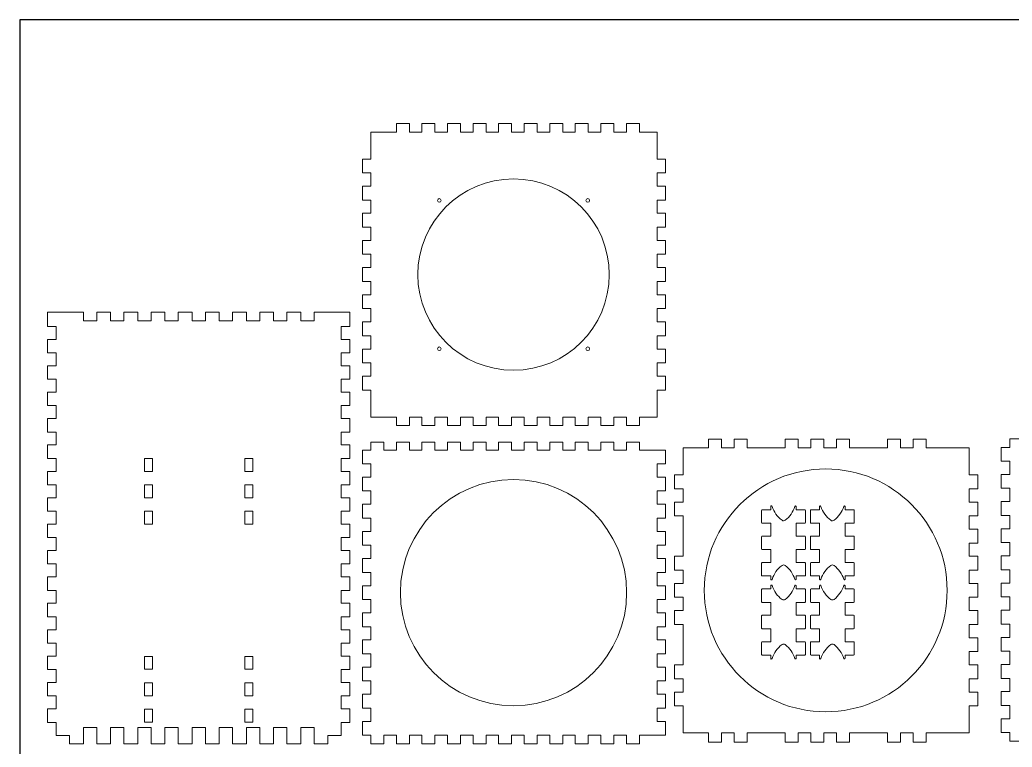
# Model space of a CAD drawing. Header units: millimetres. Extents: x 0 to 1500, y 0 to 1200.
# Drawn here: x 0 to 752, y 649 to 1200 of the extents above; entities that cross this region are included whole.
import ezdxf

# ---------------------------------------------------------------- set-up
doc = ezdxf.new("R2010")
doc.units = ezdxf.units.MM
doc.layers.get('0').update_dxf_attribs({"true_color": 0xffffff})
doc.layers.add('cut', color=1, linetype='Continuous', lineweight=20, true_color=0xff0000)

msp = doc.modelspace()

# ---------------------------------------------------------------- linework, layer by layer
for p, q in [((1500, 1200), (0, 1200)), ((0, 1200), (0, 0))]:
    msp.add_line(p, q)
at = {"layer": 'cut'}
for p, q in [((285.26, 1115), (285.26, 1121.5)), ((285.26, 1121.5), (295.14, 1121.5)), ((295.14, 1121.5), (295.14, 1115)), ((304.62, 1115), (304.62, 1121.5)), ((304.62, 1121.5), (314.5, 1121.5)), ((314.5, 1121.5), (314.5, 1115)), ((323.98, 1115), (323.98, 1121.5)), ((323.98, 1121.5), (333.86, 1121.5)), ((333.86, 1121.5), (333.86, 1115)), ((343.34, 1115), (343.34, 1121.5)), ((343.34, 1121.5), (353.22, 1121.5)), ((353.22, 1121.5), (353.22, 1115)), ((362.7, 1115), (362.7, 1121.5)), ((362.7, 1121.5), (372.58, 1121.5)), ((372.58, 1121.5), (372.58, 1115)), ((382.06, 1115), (382.06, 1121.5)), ((382.06, 1121.5), (391.94, 1121.5)), ((391.94, 1121.5), (391.94, 1115)), ((401.42, 1115), (401.42, 1121.5)), ((401.42, 1121.5), (411.3, 1121.5)), ((411.3, 1121.5), (411.3, 1115)), ((420.78, 1115), (420.78, 1121.5)), ((420.78, 1121.5), (430.66, 1121.5)), ((430.66, 1121.5), (430.66, 1115)), ((440.14, 1115), (440.14, 1121.5)), ((440.14, 1121.5), (450.02, 1121.5)), ((450.02, 1121.5), (450.02, 1115)), ((459.5, 1115), (459.5, 1121.5)), ((459.5, 1121.5), (469.38, 1121.5)), ((469.38, 1121.5), (469.38, 1115)), ((275.78, 1115), (266, 1115)), ((266, 1104.61), (266, 1115)), ((275.78, 1115), (285.26, 1115)), ((295.14, 1115), (304.62, 1115)), ((314.5, 1115), (323.98, 1115)), ((333.86, 1115), (343.34, 1115)), ((353.22, 1115), (362.7, 1115)), ((372.58, 1115), (382.06, 1115)), ((391.94, 1115), (401.42, 1115)), ((411.3, 1115), (420.78, 1115)), ((430.66, 1115), (440.14, 1115)), ((450.02, 1115), (459.5, 1115)), ((469.38, 1115), (478.86, 1115)), ((478.86, 1115), (482.74, 1115)), ((482.74, 1094.53), (482.74, 1115)), ((266, 1094.53), (266, 1104.61)), ((259.5, 1084.04), (259.5, 1094.53)), ((259.5, 1094.53), (266, 1094.53)), ((489.24, 1094.53), (482.74, 1094.53)), ((489.24, 1084.04), (489.24, 1094.53)), ((266, 1084.04), (259.5, 1084.04)), ((266, 1073.96), (266, 1084.04)), ((482.74, 1073.96), (482.74, 1084.04)), ((482.74, 1084.04), (489.24, 1084.04)), ((259.5, 1063.47), (259.5, 1073.96)), ((259.5, 1073.96), (266, 1073.96)), ((489.24, 1073.96), (482.74, 1073.96)), ((489.24, 1063.47), (489.24, 1073.96)), ((266, 1063.47), (259.5, 1063.47)), ((266, 1053.39), (266, 1063.47)), ((482.74, 1053.39), (482.74, 1063.47)), ((482.74, 1063.47), (489.24, 1063.47)), ((259.5, 1042.9), (259.5, 1053.39)), ((259.5, 1053.39), (266, 1053.39)), ((489.24, 1053.39), (482.74, 1053.39)), ((489.24, 1042.9), (489.24, 1053.39)), ((266, 1042.9), (259.5, 1042.9)), ((266, 1032.81), (266, 1042.9)), ((482.74, 1032.81), (482.74, 1042.9)), ((482.74, 1042.9), (489.24, 1042.9)), ((259.5, 1022.33), (259.5, 1032.81)), ((259.5, 1032.81), (266, 1032.81)), ((489.24, 1032.81), (482.74, 1032.81)), ((489.24, 1022.33), (489.24, 1032.81)), ((266, 1022.33), (259.5, 1022.33)), ((266, 1012.24), (266, 1022.33)), ((482.74, 1012.24), (482.74, 1022.33)), ((482.74, 1022.33), (489.24, 1022.33)), ((259.5, 1001.76), (259.5, 1012.24)), ((259.5, 1012.24), (266, 1012.24)), ((489.24, 1012.24), (482.74, 1012.24)), ((489.24, 1001.76), (489.24, 1012.24)), ((266, 1001.76), (259.5, 1001.76)), ((266, 991.67), (266, 1001.76)), ((482.74, 991.67), (482.74, 1001.76)), ((482.74, 1001.76), (489.24, 1001.76)), ((259.5, 981.19), (259.5, 991.67)), ((259.5, 991.67), (266, 991.67)), ((489.24, 991.67), (482.74, 991.67)), ((489.24, 981.19), (489.24, 991.67)), ((37.74, 978.39), (21.05, 978.39)), ((21.05, 978.39), (21.05, 967.69)), ((48.23, 978.39), (37.74, 978.39)), ((48.23, 971.89), (48.23, 978.39)), ((68.8, 978.39), (58.31, 978.39)), ((58.31, 978.39), (58.31, 971.89)), ((68.8, 971.89), (68.8, 978.39)), ((89.37, 978.39), (78.88, 978.39)), ((78.88, 978.39), (78.88, 971.89)), ((89.37, 971.89), (89.37, 978.39)), ((109.94, 978.39), (99.45, 978.39)), ((99.45, 978.39), (99.45, 971.89)), ((109.94, 971.89), (109.94, 978.39)), ((130.51, 978.39), (120.03, 978.39)), ((120.03, 978.39), (120.03, 971.89)), ((130.51, 971.89), (130.51, 978.39)), ((151.08, 978.39), (140.6, 978.39)), ((140.6, 978.39), (140.6, 971.89)), ((151.08, 971.89), (151.08, 978.39)), ((171.65, 978.39), (161.17, 978.39)), ((161.17, 978.39), (161.17, 971.89)), ((171.65, 971.89), (171.65, 978.39)), ((192.23, 978.39), (181.74, 978.39)), ((181.74, 978.39), (181.74, 971.89)), ((192.23, 971.89), (192.23, 978.39)), ((212.8, 978.39), (202.31, 978.39)), ((202.31, 978.39), (202.31, 971.89)), ((212.8, 971.89), (212.8, 978.39)), ((222.88, 978.39), (250.05, 978.39)), ((222.88, 978.39), (222.88, 971.89)), ((250.05, 978.39), (250.05, 967.69)), ((266, 981.19), (259.5, 981.19)), ((266, 971.1), (266, 981.19)), ((482.74, 971.1), (482.74, 981.19)), ((482.74, 981.19), (489.24, 981.19)), ((58.31, 971.89), (48.23, 971.89)), ((78.88, 971.89), (68.8, 971.89)), ((99.45, 971.89), (89.37, 971.89)), ((120.03, 971.89), (109.94, 971.89)), ((140.6, 971.89), (130.51, 971.89)), ((161.17, 971.89), (151.08, 971.89)), ((181.74, 971.89), (171.65, 971.89)), ((202.31, 971.89), (192.23, 971.89)), ((222.88, 971.89), (212.8, 971.89)), ((259.5, 960.61), (259.5, 971.1)), ((259.5, 971.1), (266, 971.1)), ((489.24, 971.1), (482.74, 971.1)), ((489.24, 960.61), (489.24, 971.1)), ((21.05, 967.69), (27.55, 967.69)), ((27.55, 967.69), (27.55, 957.89)), ((250.05, 967.69), (243.55, 967.69)), ((243.55, 967.69), (243.55, 957.89)), ((27.55, 957.89), (21.05, 957.89)), ((21.05, 957.89), (21.05, 947.69)), ((243.55, 957.89), (250.05, 957.89)), ((250.05, 957.89), (250.05, 947.69)), ((266, 960.61), (259.5, 960.61)), ((266, 950.53), (266, 960.61)), ((482.74, 950.53), (482.74, 960.61)), ((482.74, 960.61), (489.24, 960.61)), ((21.05, 947.69), (27.55, 947.69)), ((27.55, 947.69), (27.55, 937.89)), ((250.05, 947.69), (243.55, 947.69)), ((243.55, 947.69), (243.55, 937.89)), ((259.5, 940.04), (259.5, 950.53)), ((259.5, 950.53), (266, 950.53)), ((489.24, 950.53), (482.74, 950.53)), ((489.24, 940.04), (489.24, 950.53)), ((266, 940.04), (259.5, 940.04)), ((266, 929.96), (266, 940.04)), ((482.74, 929.96), (482.74, 940.04)), ((482.74, 940.04), (489.24, 940.04)), ((27.55, 937.89), (21.05, 937.89)), ((21.05, 937.89), (21.05, 927.69)), ((243.55, 937.89), (250.05, 937.89)), ((250.05, 937.89), (250.05, 927.69)), ((21.05, 927.69), (27.55, 927.69)), ((27.55, 927.69), (27.55, 917.89)), ((250.05, 927.69), (243.55, 927.69)), ((243.55, 927.69), (243.55, 917.89)), ((259.5, 919.47), (259.5, 929.96)), ((259.5, 929.96), (266, 929.96)), ((489.24, 929.96), (482.74, 929.96)), ((489.24, 919.47), (489.24, 929.96)), ((27.55, 917.89), (21.05, 917.89)), ((21.05, 917.89), (21.05, 907.69)), ((243.55, 917.89), (250.05, 917.89)), ((250.05, 917.89), (250.05, 907.69)), ((266, 919.47), (259.5, 919.47)), ((266, 909.39), (266, 919.47)), ((482.74, 899), (482.74, 919.47)), ((482.74, 919.47), (489.24, 919.47)), ((21.05, 907.69), (27.55, 907.69)), ((27.55, 907.69), (27.55, 897.89)), ((250.05, 907.69), (243.55, 907.69)), ((243.55, 907.69), (243.55, 897.89)), ((266, 909.39), (266, 899)), ((27.55, 897.89), (21.05, 897.89)), ((21.05, 897.89), (21.05, 887.69)), ((243.55, 897.89), (250.05, 897.89)), ((250.05, 897.89), (250.05, 887.69)), ((285.26, 899), (266, 899)), ((285.26, 899), (285.26, 892.5)), ((295.14, 892.5), (295.14, 899)), ((295.14, 899), (304.62, 899)), ((304.62, 899), (304.62, 892.5)), ((314.5, 892.5), (314.5, 899)), ((314.5, 899), (323.98, 899)), ((323.98, 899), (323.98, 892.5)), ((333.86, 892.5), (333.86, 899)), ((333.86, 899), (343.34, 899)), ((343.34, 899), (343.34, 892.5)), ((353.22, 892.5), (353.22, 899)), ((353.22, 899), (362.7, 899)), ((362.7, 899), (362.7, 892.5)), ((372.58, 892.5), (372.58, 899)), ((372.58, 899), (382.06, 899)), ((382.06, 899), (382.06, 892.5)), ((391.94, 892.5), (391.94, 899)), ((391.94, 899), (401.42, 899)), ((401.42, 899), (401.42, 892.5)), ((411.3, 892.5), (411.3, 899)), ((411.3, 899), (420.78, 899)), ((420.78, 899), (420.78, 892.5)), ((430.66, 892.5), (430.66, 899)), ((430.66, 899), (440.14, 899)), ((440.14, 899), (440.14, 892.5)), ((450.02, 892.5), (450.02, 899)), ((450.02, 899), (459.5, 899)), ((459.5, 899), (459.5, 892.5)), ((469.38, 892.5), (469.38, 899)), ((469.38, 899), (478.86, 899)), ((478.86, 899), (482.74, 899)), ((21.05, 887.69), (27.55, 887.69)), ((27.55, 887.69), (27.55, 877.89)), ((250.05, 887.69), (243.55, 887.69)), ((243.55, 887.69), (243.55, 877.89)), ((285.26, 892.5), (295.14, 892.5)), ((304.62, 892.5), (314.5, 892.5)), ((323.98, 892.5), (333.86, 892.5)), ((343.34, 892.5), (353.22, 892.5)), ((362.7, 892.5), (372.58, 892.5)), ((382.06, 892.5), (391.94, 892.5)), ((401.42, 892.5), (411.3, 892.5)), ((420.78, 892.5), (430.66, 892.5)), ((440.14, 892.5), (450.02, 892.5)), ((459.5, 892.5), (469.38, 892.5)), ((265.9, 874), (265.9, 880)), ((265.9, 880), (275.78, 880)), ((275.78, 880), (275.78, 874)), ((285.26, 874), (285.26, 880)), ((285.26, 880), (295.14, 880)), ((295.14, 880), (295.14, 874)), ((304.62, 874), (304.62, 880)), ((304.62, 880), (314.5, 880)), ((314.5, 880), (314.5, 874)), ((323.98, 874), (323.98, 880)), ((323.98, 880), (333.86, 880)), ((333.86, 880), (333.86, 874)), ((343.34, 874), (343.34, 880)), ((343.34, 880), (353.22, 880)), ((353.22, 880), (353.22, 874)), ((362.7, 874), (362.7, 880)), ((362.7, 880), (372.58, 880)), ((372.58, 880), (372.58, 874)), ((382.06, 874), (382.06, 880)), ((382.06, 880), (391.94, 880)), ((391.94, 880), (391.94, 874)), ((401.42, 874), (401.42, 880)), ((401.42, 880), (411.3, 880)), ((411.3, 880), (411.3, 874)), ((420.78, 874), (420.78, 880)), ((420.78, 880), (430.66, 880)), ((430.66, 880), (430.66, 874)), ((440.14, 874), (440.14, 880)), ((440.14, 880), (450.02, 880)), ((450.02, 880), (450.02, 874)), ((459.5, 874), (459.5, 880)), ((459.5, 880), (469.38, 880)), ((469.38, 880), (469.38, 874)), ((521.77, 875.69), (521.77, 882.19)), ((521.77, 882.19), (531.65, 882.19)), ((531.65, 882.19), (531.65, 875.69)), ((541.13, 875.69), (541.13, 882.19)), ((541.13, 882.19), (551.01, 882.19)), ((551.01, 882.19), (551.01, 875.69)), ((579.85, 875.69), (579.85, 882.19)), ((579.85, 882.19), (589.73, 882.19)), ((589.73, 882.19), (589.73, 875.69)), ((599.21, 875.69), (599.21, 882.19)), ((599.21, 882.19), (609.09, 882.19)), ((609.09, 882.19), (609.09, 875.69)), ((618.57, 875.69), (618.57, 882.19)), ((618.57, 882.19), (628.45, 882.19)), ((628.45, 882.19), (628.45, 875.69)), ((657.29, 875.69), (657.29, 882.19)), ((657.29, 882.19), (667.17, 882.19)), ((667.17, 882.19), (667.17, 875.69)), ((676.65, 875.69), (676.65, 882.19)), ((676.65, 882.19), (686.53, 882.19)), ((686.53, 882.19), (686.53, 875.69)), ((749.9, 876), (749.9, 882.5)), ((749.9, 882.5), (759.78, 882.5)), ((27.55, 877.89), (21.05, 877.89)), ((21.05, 877.89), (21.05, 867.69)), ((243.55, 877.89), (250.05, 877.89)), ((250.05, 877.89), (250.05, 867.69)), ((259.5, 863.61), (259.5, 874)), ((259.5, 874), (265.9, 874)), ((275.78, 874), (285.26, 874)), ((295.14, 874), (304.62, 874)), ((314.5, 874), (323.98, 874)), ((333.86, 874), (343.34, 874)), ((353.22, 874), (362.7, 874)), ((372.58, 874), (382.06, 874)), ((391.94, 874), (401.42, 874)), ((411.3, 874), (420.78, 874)), ((430.66, 874), (440.14, 874)), ((450.02, 874), (459.5, 874)), ((469.38, 874), (478.86, 874)), ((478.86, 874), (489.24, 874)), ((489.24, 874), (489.24, 863.61)), ((512.29, 875.69), (502.51, 875.69)), ((502.51, 865.31), (502.51, 875.69)), ((512.29, 875.69), (521.77, 875.69)), ((531.65, 875.69), (541.13, 875.69)), ((551.01, 875.69), (579.85, 875.69)), ((589.73, 875.69), (599.21, 875.69)), ((609.09, 875.69), (618.57, 875.69)), ((628.45, 875.69), (657.29, 875.69)), ((667.17, 875.69), (676.65, 875.69)), ((686.53, 875.69), (719.25, 875.69)), ((719.25, 855.22), (719.25, 875.69)), ((743.5, 865.61), (743.5, 876)), ((743.5, 876), (749.9, 876)), ((21.05, 867.69), (27.55, 867.69)), ((27.55, 867.69), (27.55, 857.89)), ((100.55, 867.69), (94.55, 867.69)), ((94.55, 867.69), (94.55, 857.89)), ((100.55, 867.69), (100.55, 857.89)), ((170.55, 867.69), (176.55, 867.69)), ((170.55, 867.69), (170.55, 857.89)), ((176.55, 867.69), (176.55, 857.89)), ((250.05, 867.69), (243.55, 867.69)), ((243.55, 867.69), (243.55, 857.89)), ((502.51, 855.22), (502.51, 865.31)), ((750, 865.61), (743.5, 865.61)), ((750, 855.53), (750, 865.61)), ((27.55, 857.89), (21.05, 857.89)), ((21.05, 857.89), (21.05, 847.69)), ((94.55, 857.89), (100.55, 857.89)), ((176.55, 857.89), (170.55, 857.89)), ((243.55, 857.89), (250.05, 857.89)), ((250.05, 857.89), (250.05, 847.69)), ((266, 863.61), (259.5, 863.61)), ((266, 853.53), (266, 863.61)), ((482.74, 853.53), (482.74, 863.61)), ((482.74, 863.61), (489.24, 863.61)), ((259.5, 843.04), (259.5, 853.53)), ((259.5, 853.53), (266, 853.53)), ((489.24, 853.53), (482.74, 853.53)), ((489.24, 843.04), (489.24, 853.53)), ((496.01, 844.74), (496.01, 855.22)), ((496.01, 855.22), (502.51, 855.22)), ((725.75, 855.22), (719.25, 855.22)), ((725.75, 844.74), (725.75, 855.22)), ((743.5, 845.04), (743.5, 855.53)), ((743.5, 855.53), (750, 855.53)), ((21.05, 847.69), (27.55, 847.69)), ((27.55, 847.69), (27.55, 837.89)), ((100.55, 847.69), (94.55, 847.69)), ((94.55, 847.69), (94.55, 837.89)), ((100.55, 847.69), (100.55, 837.89)), ((170.55, 847.69), (176.55, 847.69)), ((170.55, 847.69), (170.55, 837.89)), ((176.55, 847.69), (176.55, 837.89)), ((250.05, 847.69), (243.55, 847.69)), ((243.55, 847.69), (243.55, 837.89)), ((266, 843.04), (259.5, 843.04)), ((266, 832.96), (266, 843.04)), ((482.74, 832.96), (482.74, 843.04)), ((482.74, 843.04), (489.24, 843.04)), ((502.51, 844.74), (496.01, 844.74)), ((502.51, 834.65), (502.51, 844.74)), ((719.25, 834.65), (719.25, 844.74)), ((719.25, 844.74), (725.75, 844.74)), ((750, 845.04), (743.5, 845.04)), ((750, 834.96), (750, 845.04)), ((27.55, 837.89), (21.05, 837.89)), ((21.05, 837.89), (21.05, 827.69)), ((94.55, 837.89), (100.55, 837.89)), ((176.55, 837.89), (170.55, 837.89)), ((243.55, 837.89), (250.05, 837.89)), ((250.05, 837.89), (250.05, 827.69)), ((496.01, 824.17), (496.01, 834.65)), ((496.01, 834.65), (502.51, 834.65)), ((725.75, 834.65), (719.25, 834.65)), ((725.75, 824.17), (725.75, 834.65)), ((743.5, 824.47), (743.5, 834.96)), ((743.5, 834.96), (750, 834.96)), ((21.05, 827.69), (27.55, 827.69)), ((27.55, 827.69), (27.55, 817.89)), ((100.55, 827.69), (94.55, 827.69)), ((94.55, 827.69), (94.55, 817.89)), ((100.55, 827.69), (100.55, 817.89)), ((170.55, 827.69), (176.55, 827.69)), ((170.55, 827.69), (170.55, 817.89)), ((176.55, 827.69), (176.55, 817.89)), ((250.05, 827.69), (243.55, 827.69)), ((243.55, 827.69), (243.55, 817.89)), ((259.5, 822.47), (259.5, 832.96)), ((259.5, 832.96), (266, 832.96)), ((489.24, 832.96), (482.74, 832.96)), ((489.24, 822.47), (489.24, 832.96)), ((561.88, 819.09), (561.88, 828.29)), ((562.38, 828.79), (568.88, 828.79)), ((568.88, 831.21), (568.88, 828.79)), ((588.14, 831.17), (588.14, 828.79)), ((594.64, 828.79), (588.14, 828.79)), ((595.14, 819.09), (595.14, 828.29)), ((598.88, 819.09), (598.88, 828.29)), ((599.38, 828.79), (605.88, 828.79)), ((605.88, 831.21), (605.88, 828.79)), ((625.14, 831.17), (625.14, 828.79)), ((631.64, 828.79), (625.14, 828.79)), ((632.14, 819.09), (632.14, 828.29)), ((266, 822.47), (259.5, 822.47)), ((266, 812.39), (266, 822.47)), ((482.74, 812.39), (482.74, 822.47)), ((482.74, 822.47), (489.24, 822.47)), ((502.51, 824.17), (496.01, 824.17)), ((502.51, 793.51), (502.51, 824.17)), ((719.25, 814.08), (719.25, 824.17)), ((719.25, 824.17), (725.75, 824.17)), ((750, 824.47), (743.5, 824.47)), ((750, 814.39), (750, 824.47)), ((27.55, 817.89), (21.05, 817.89)), ((21.05, 817.89), (21.05, 807.69)), ((94.55, 817.89), (100.55, 817.89)), ((176.55, 817.89), (170.55, 817.89)), ((243.55, 817.89), (250.05, 817.89)), ((250.05, 817.89), (250.05, 807.69)), ((259.5, 801.9), (259.5, 812.39)), ((259.5, 812.39), (266, 812.39)), ((489.24, 812.39), (482.74, 812.39)), ((489.24, 801.9), (489.24, 812.39)), ((568.88, 818.59), (562.38, 818.59)), ((568.88, 808.79), (568.88, 818.59)), ((588.14, 808.79), (588.14, 818.59)), ((588.14, 818.59), (594.64, 818.59)), ((605.88, 818.59), (599.38, 818.59)), ((605.88, 808.79), (605.88, 818.59)), ((625.14, 808.79), (625.14, 818.59)), ((625.14, 818.59), (631.64, 818.59)), ((725.75, 814.08), (719.25, 814.08)), ((725.75, 803.59), (725.75, 814.08)), ((743.5, 803.9), (743.5, 814.39)), ((743.5, 814.39), (750, 814.39)), ((21.05, 807.69), (27.55, 807.69)), ((27.55, 807.69), (27.55, 797.89)), ((250.05, 807.69), (243.55, 807.69)), ((243.55, 807.69), (243.55, 797.89)), ((561.88, 799.09), (561.88, 808.29)), ((562.38, 808.79), (568.88, 808.79)), ((594.64, 808.79), (588.14, 808.79)), ((595.14, 799.09), (595.14, 808.29)), ((598.88, 799.09), (598.88, 808.29)), ((599.38, 808.79), (605.88, 808.79)), ((631.64, 808.79), (625.14, 808.79)), ((632.14, 799.09), (632.14, 808.29)), ((27.55, 797.89), (21.05, 797.89)), ((21.05, 797.89), (21.05, 787.69)), ((243.55, 797.89), (250.05, 797.89)), ((250.05, 797.89), (250.05, 787.69)), ((266, 801.9), (259.5, 801.9)), ((266, 791.81), (266, 801.9)), ((482.74, 791.81), (482.74, 801.9)), ((482.74, 801.9), (489.24, 801.9)), ((568.88, 798.59), (562.38, 798.59)), ((568.88, 788.79), (568.88, 798.59)), ((588.14, 788.79), (588.14, 798.59)), ((588.14, 798.59), (594.64, 798.59)), ((605.88, 798.59), (599.38, 798.59)), ((605.88, 788.79), (605.88, 798.59)), ((625.14, 788.79), (625.14, 798.59)), ((625.14, 798.59), (631.64, 798.59)), ((719.25, 793.51), (719.25, 803.59)), ((719.25, 803.59), (725.75, 803.59)), ((750, 803.9), (743.5, 803.9)), ((750, 793.81), (750, 803.9)), ((259.5, 781.33), (259.5, 791.81)), ((259.5, 791.81), (266, 791.81)), ((489.24, 791.81), (482.74, 791.81)), ((489.24, 781.33), (489.24, 791.81)), ((496.01, 783.02), (496.01, 793.51)), ((496.01, 793.51), (502.51, 793.51)), ((725.75, 793.51), (719.25, 793.51)), ((725.75, 783.02), (725.75, 793.51)), ((743.5, 783.33), (743.5, 793.81)), ((743.5, 793.81), (750, 793.81)), ((21.05, 787.69), (27.55, 787.69)), ((27.55, 787.69), (27.55, 777.89)), ((250.05, 787.69), (243.55, 787.69)), ((243.55, 787.69), (243.55, 777.89)), ((502.51, 783.02), (496.01, 783.02)), ((502.51, 772.94), (502.51, 783.02)), ((561.88, 779.09), (561.88, 788.29)), ((562.38, 788.79), (568.88, 788.79)), ((594.64, 788.79), (588.14, 788.79)), ((595.14, 779.09), (595.14, 788.29)), ((598.88, 779.09), (598.88, 788.29)), ((599.38, 788.79), (605.88, 788.79)), ((631.64, 788.79), (625.14, 788.79)), ((632.14, 779.09), (632.14, 788.29)), ((719.25, 772.94), (719.25, 783.02)), ((719.25, 783.02), (725.75, 783.02)), ((750, 783.33), (743.5, 783.33)), ((750, 773.24), (750, 783.33)), ((27.55, 777.89), (21.05, 777.89)), ((21.05, 777.89), (21.05, 767.69)), ((243.55, 777.89), (250.05, 777.89)), ((250.05, 777.89), (250.05, 767.69)), ((266, 781.33), (259.5, 781.33)), ((266, 771.24), (266, 781.33)), ((482.74, 771.24), (482.74, 781.33)), ((482.74, 781.33), (489.24, 781.33)), ((568.88, 778.59), (562.38, 778.59)), ((568.88, 776.18), (568.88, 778.59)), ((588.14, 778.59), (594.64, 778.59)), ((588.14, 776.22), (588.14, 778.59)), ((605.88, 778.59), (599.38, 778.59)), ((605.88, 776.18), (605.88, 778.59)), ((625.14, 778.59), (631.64, 778.59)), ((625.14, 776.22), (625.14, 778.59)), ((21.05, 767.69), (27.55, 767.69)), ((27.55, 767.69), (27.55, 757.89)), ((250.05, 767.69), (243.55, 767.69)), ((243.55, 767.69), (243.55, 757.89)), ((259.5, 760.76), (259.5, 771.24)), ((259.5, 771.24), (266, 771.24)), ((489.24, 771.24), (482.74, 771.24)), ((489.24, 760.76), (489.24, 771.24)), ((496.01, 762.45), (496.01, 772.94)), ((496.01, 772.94), (502.51, 772.94)), ((561.88, 759.09), (561.88, 768.29)), ((562.38, 768.79), (568.88, 768.79)), ((568.88, 771.21), (568.88, 768.79)), ((588.14, 771.17), (588.14, 768.79)), ((594.64, 768.79), (588.14, 768.79)), ((595.14, 759.09), (595.14, 768.29)), ((598.88, 759.09), (598.88, 768.29)), ((599.38, 768.79), (605.88, 768.79)), ((605.88, 771.21), (605.88, 768.79)), ((625.14, 771.17), (625.14, 768.79)), ((631.64, 768.79), (625.14, 768.79)), ((632.14, 759.09), (632.14, 768.29)), ((725.75, 772.94), (719.25, 772.94)), ((725.75, 762.45), (725.75, 772.94)), ((743.5, 762.76), (743.5, 773.24)), ((743.5, 773.24), (750, 773.24)), ((266, 760.76), (259.5, 760.76)), ((266, 750.67), (266, 760.76)), ((482.74, 750.67), (482.74, 760.76)), ((482.74, 760.76), (489.24, 760.76)), ((502.51, 762.45), (496.01, 762.45)), ((502.51, 752.37), (502.51, 762.45)), ((719.25, 752.37), (719.25, 762.45)), ((719.25, 762.45), (725.75, 762.45)), ((750, 762.76), (743.5, 762.76)), ((750, 752.67), (750, 762.76)), ((27.55, 757.89), (21.05, 757.89)), ((21.05, 757.89), (21.05, 747.69)), ((243.55, 757.89), (250.05, 757.89)), ((250.05, 757.89), (250.05, 747.69)), ((496.01, 741.88), (496.01, 752.37)), ((496.01, 752.37), (502.51, 752.37)), ((568.88, 758.59), (562.38, 758.59)), ((568.88, 748.79), (568.88, 758.59)), ((588.14, 748.79), (588.14, 758.59)), ((588.14, 758.59), (594.64, 758.59)), ((605.88, 758.59), (599.38, 758.59)), ((605.88, 748.79), (605.88, 758.59)), ((625.14, 748.79), (625.14, 758.59)), ((625.14, 758.59), (631.64, 758.59)), ((725.75, 752.37), (719.25, 752.37)), ((725.75, 741.88), (725.75, 752.37)), ((743.5, 742.19), (743.5, 752.67)), ((743.5, 752.67), (750, 752.67)), ((21.05, 747.69), (27.55, 747.69)), ((27.55, 747.69), (27.55, 737.89)), ((250.05, 747.69), (243.55, 747.69)), ((243.55, 747.69), (243.55, 737.89)), ((259.5, 740.19), (259.5, 750.67)), ((259.5, 750.67), (266, 750.67)), ((489.24, 750.67), (482.74, 750.67)), ((489.24, 740.19), (489.24, 750.67)), ((561.88, 739.09), (561.88, 748.29)), ((562.38, 748.79), (568.88, 748.79)), ((594.64, 748.79), (588.14, 748.79)), ((595.14, 739.09), (595.14, 748.29)), ((598.88, 739.09), (598.88, 748.29)), ((599.38, 748.79), (605.88, 748.79)), ((631.64, 748.79), (625.14, 748.79)), ((632.14, 739.09), (632.14, 748.29)), ((27.55, 737.89), (21.05, 737.89)), ((21.05, 737.89), (21.05, 727.69)), ((243.55, 737.89), (250.05, 737.89)), ((250.05, 737.89), (250.05, 727.69)), ((266, 740.19), (259.5, 740.19)), ((266, 730.1), (266, 740.19)), ((482.74, 730.1), (482.74, 740.19)), ((482.74, 740.19), (489.24, 740.19)), ((502.51, 741.88), (496.01, 741.88)), ((502.51, 711.22), (502.51, 741.88)), ((568.88, 738.59), (562.38, 738.59)), ((568.88, 728.79), (568.88, 738.59)), ((588.14, 728.79), (588.14, 738.59)), ((588.14, 738.59), (594.64, 738.59)), ((605.88, 738.59), (599.38, 738.59)), ((605.88, 728.79), (605.88, 738.59)), ((625.14, 728.79), (625.14, 738.59)), ((625.14, 738.59), (631.64, 738.59)), ((719.25, 731.79), (719.25, 741.88)), ((719.25, 741.88), (725.75, 741.88)), ((750, 742.19), (743.5, 742.19)), ((750, 732.1), (750, 742.19)), ((259.5, 719.61), (259.5, 730.1)), ((259.5, 730.1), (266, 730.1)), ((489.24, 730.1), (482.74, 730.1)), ((489.24, 719.61), (489.24, 730.1)), ((725.75, 731.79), (719.25, 731.79)), ((725.75, 721.31), (725.75, 731.79)), ((743.5, 721.61), (743.5, 732.1)), ((743.5, 732.1), (750, 732.1)), ((21.05, 727.69), (27.55, 727.69)), ((27.55, 727.69), (27.55, 717.89)), ((250.05, 727.69), (243.55, 727.69)), ((243.55, 727.69), (243.55, 717.89)), ((561.88, 719.09), (561.88, 728.29)), ((562.38, 728.79), (568.88, 728.79)), ((594.64, 728.79), (588.14, 728.79)), ((595.14, 719.09), (595.14, 728.29)), ((598.88, 719.09), (598.88, 728.29)), ((599.38, 728.79), (605.88, 728.79)), ((631.64, 728.79), (625.14, 728.79)), ((632.14, 719.09), (632.14, 728.29)), ((27.55, 717.89), (21.05, 717.89)), ((21.05, 717.89), (21.05, 707.69)), ((100.55, 717.69), (94.55, 717.69)), ((94.55, 717.69), (94.55, 707.89)), ((100.55, 717.69), (100.55, 707.89)), ((170.55, 717.69), (176.55, 717.69)), ((170.55, 717.69), (170.55, 707.89)), ((176.55, 717.69), (176.55, 707.89)), ((243.55, 717.89), (250.05, 717.89)), ((250.05, 717.89), (250.05, 707.69)), ((266, 719.61), (259.5, 719.61)), ((266, 709.53), (266, 719.61)), ((482.74, 709.53), (482.74, 719.61)), ((482.74, 719.61), (489.24, 719.61)), ((568.88, 718.59), (562.38, 718.59)), ((568.88, 716.18), (568.88, 718.59)), ((588.14, 718.59), (594.64, 718.59)), ((588.14, 716.22), (588.14, 718.59)), ((605.88, 718.59), (599.38, 718.59)), ((605.88, 716.18), (605.88, 718.59)), ((625.14, 718.59), (631.64, 718.59)), ((625.14, 716.22), (625.14, 718.59)), ((719.25, 711.22), (719.25, 721.31)), ((719.25, 721.31), (725.75, 721.31)), ((750, 721.61), (743.5, 721.61)), ((750, 711.53), (750, 721.61)), ((21.05, 707.69), (27.55, 707.69)), ((27.55, 707.69), (27.55, 697.89)), ((94.55, 707.89), (100.55, 707.89)), ((176.55, 707.89), (170.55, 707.89)), ((250.05, 707.69), (243.55, 707.69)), ((243.55, 707.69), (243.55, 697.89)), ((259.5, 699.04), (259.5, 709.53)), ((259.5, 709.53), (266, 709.53)), ((489.24, 709.53), (482.74, 709.53)), ((489.24, 699.04), (489.24, 709.53)), ((496.01, 700.74), (496.01, 711.22)), ((496.01, 711.22), (502.51, 711.22)), ((725.75, 711.22), (719.25, 711.22)), ((725.75, 700.74), (725.75, 711.22)), ((743.5, 701.04), (743.5, 711.53)), ((743.5, 711.53), (750, 711.53)), ((502.51, 700.74), (496.01, 700.74)), ((502.51, 690.65), (502.51, 700.74)), ((719.25, 690.65), (719.25, 700.74)), ((719.25, 700.74), (725.75, 700.74)), ((750, 701.04), (743.5, 701.04)), ((750, 690.96), (750, 701.04)), ((27.55, 697.89), (21.05, 697.89)), ((21.05, 697.89), (21.05, 687.69)), ((100.55, 697.69), (94.55, 697.69)), ((94.55, 697.69), (94.55, 687.89)), ((100.55, 697.69), (100.55, 687.89)), ((170.55, 697.69), (176.55, 697.69)), ((170.55, 697.69), (170.55, 687.89)), ((176.55, 697.69), (176.55, 687.89)), ((243.55, 697.89), (250.05, 697.89)), ((250.05, 697.89), (250.05, 687.69)), ((266, 699.04), (259.5, 699.04)), ((266, 688.96), (266, 699.04)), ((482.74, 688.96), (482.74, 699.04)), ((482.74, 699.04), (489.24, 699.04)), ((21.05, 687.69), (27.55, 687.69)), ((27.55, 687.69), (27.55, 677.89)), ((94.55, 687.89), (100.55, 687.89)), ((176.55, 687.89), (170.55, 687.89)), ((250.05, 687.69), (243.55, 687.69)), ((243.55, 687.69), (243.55, 677.89)), ((259.5, 678.47), (259.5, 688.96)), ((259.5, 688.96), (266, 688.96)), ((489.24, 688.96), (482.74, 688.96)), ((489.24, 678.47), (489.24, 688.96)), ((496.01, 680.17), (496.01, 690.65)), ((496.01, 690.65), (502.51, 690.65)), ((725.75, 690.65), (719.25, 690.65)), ((725.75, 680.17), (725.75, 690.65)), ((743.5, 680.47), (743.5, 690.96)), ((743.5, 690.96), (750, 690.96)), ((27.55, 677.89), (21.05, 677.89)), ((21.05, 677.89), (21.05, 667.69)), ((100.55, 677.69), (94.55, 677.69)), ((94.55, 677.69), (94.55, 667.89)), ((100.55, 677.69), (100.55, 667.89)), ((170.55, 677.69), (176.55, 677.69)), ((170.55, 677.69), (170.55, 667.89)), ((176.55, 677.69), (176.55, 667.89)), ((243.55, 677.89), (250.05, 677.89)), ((250.05, 677.89), (250.05, 667.69)), ((266, 678.47), (259.5, 678.47)), ((266, 668.39), (266, 678.47)), ((482.74, 668.39), (482.74, 678.47)), ((482.74, 678.47), (489.24, 678.47)), ((502.51, 680.17), (496.01, 680.17)), ((502.51, 670.08), (502.51, 680.17)), ((719.25, 659.69), (719.25, 680.17)), ((719.25, 680.17), (725.75, 680.17)), ((750, 680.47), (743.5, 680.47)), ((750, 670.39), (750, 680.47)), ((502.51, 670.08), (502.51, 659.69)), ((743.5, 670.39), (750, 670.39)), ((743.5, 670.39), (743.5, 660)), ((21.05, 667.69), (27.55, 667.69)), ((27.55, 667.69), (27.55, 657.79)), ((58.31, 663.79), (48.23, 663.79)), ((48.23, 663.79), (48.23, 651.29)), ((58.31, 651.29), (58.31, 663.79)), ((78.88, 663.79), (68.8, 663.79)), ((68.8, 663.79), (68.8, 651.29)), ((78.88, 651.29), (78.88, 663.79)), ((99.45, 663.79), (89.37, 663.79)), ((89.37, 663.79), (89.37, 651.29)), ((94.55, 667.89), (100.55, 667.89)), ((99.45, 651.29), (99.45, 663.79)), ((120.03, 663.79), (109.94, 663.79)), ((109.94, 663.79), (109.94, 651.29)), ((120.03, 651.29), (120.03, 663.79)), ((140.6, 663.79), (130.51, 663.79)), ((130.51, 663.79), (130.51, 651.29)), ((140.6, 651.29), (140.6, 663.79)), ((161.17, 663.79), (151.08, 663.79)), ((151.08, 663.79), (151.08, 651.29)), ((161.17, 651.29), (161.17, 663.79)), ((176.55, 667.89), (170.55, 667.89)), ((181.74, 663.79), (171.65, 663.79)), ((171.65, 663.79), (171.65, 651.29)), ((181.74, 651.29), (181.74, 663.79)), ((202.31, 663.79), (192.23, 663.79)), ((192.23, 663.79), (192.23, 651.29)), ((202.31, 651.29), (202.31, 663.79)), ((222.88, 663.79), (212.8, 663.79)), ((212.8, 663.79), (212.8, 651.29)), ((222.88, 651.29), (222.88, 663.79)), ((250.05, 667.69), (243.55, 667.69)), ((243.55, 667.69), (243.55, 657.79)), ((259.5, 668.39), (266, 668.39)), ((259.5, 668.39), (259.5, 658)), ((489.24, 668.39), (482.74, 668.39)), ((489.24, 668.39), (489.24, 658)), ((27.55, 657.79), (37.74, 657.79)), ((37.74, 651.29), (37.74, 657.79)), ((233.37, 657.79), (233.37, 651.29)), ((243.55, 657.79), (233.37, 657.79)), ((259.5, 658), (265.9, 658)), ((265.9, 658), (265.9, 651.5)), ((275.78, 651.5), (275.78, 658)), ((275.78, 658), (285.26, 658)), ((285.26, 658), (285.26, 651.5)), ((295.14, 651.5), (295.14, 658)), ((295.14, 658), (304.62, 658)), ((304.62, 658), (304.62, 651.5)), ((314.5, 651.5), (314.5, 658)), ((314.5, 658), (323.98, 658)), ((323.98, 658), (323.98, 651.5)), ((333.86, 651.5), (333.86, 658)), ((333.86, 658), (343.34, 658)), ((343.34, 658), (343.34, 651.5)), ((353.22, 651.5), (353.22, 658)), ((353.22, 658), (362.7, 658)), ((362.7, 658), (362.7, 651.5)), ((372.58, 651.5), (372.58, 658)), ((372.58, 658), (382.06, 658)), ((382.06, 658), (382.06, 651.5)), ((391.94, 651.5), (391.94, 658)), ((391.94, 658), (401.42, 658)), ((401.42, 658), (401.42, 651.5)), ((411.3, 651.5), (411.3, 658)), ((411.3, 658), (420.78, 658)), ((420.78, 658), (420.78, 651.5)), ((430.66, 651.5), (430.66, 658)), ((430.66, 658), (440.14, 658)), ((440.14, 658), (440.14, 651.5)), ((450.02, 651.5), (450.02, 658)), ((450.02, 658), (459.5, 658)), ((459.5, 658), (459.5, 651.5)), ((469.38, 651.5), (469.38, 658)), ((469.38, 658), (478.86, 658)), ((478.86, 658), (489.24, 658)), ((521.77, 659.69), (502.51, 659.69)), ((521.77, 659.69), (521.77, 652.69)), ((531.65, 652.69), (531.65, 659.69)), ((531.65, 659.69), (541.13, 659.69)), ((541.13, 659.69), (541.13, 652.69)), ((551.01, 652.69), (551.01, 659.69)), ((551.01, 659.69), (579.85, 659.69)), ((579.85, 659.69), (579.85, 652.69)), ((589.73, 652.69), (589.73, 659.69)), ((589.73, 659.69), (599.21, 659.69)), ((599.21, 659.69), (599.21, 652.69)), ((609.09, 652.69), (609.09, 659.69)), ((609.09, 659.69), (618.57, 659.69)), ((618.57, 659.69), (618.57, 652.69)), ((628.45, 652.69), (628.45, 659.69)), ((628.45, 659.69), (657.29, 659.69)), ((657.29, 659.69), (657.29, 652.69)), ((667.17, 652.69), (667.17, 659.69)), ((667.17, 659.69), (676.65, 659.69)), ((676.65, 659.69), (676.65, 652.69)), ((686.53, 652.69), (686.53, 659.69)), ((686.53, 659.69), (715.37, 659.69)), ((715.37, 659.69), (719.25, 659.69)), ((743.5, 660), (749.9, 660)), ((749.9, 660), (749.9, 653.5)), ((48.23, 651.29), (37.74, 651.29)), ((68.8, 651.29), (58.31, 651.29)), ((89.37, 651.29), (78.88, 651.29)), ((109.94, 651.29), (99.45, 651.29)), ((130.51, 651.29), (120.03, 651.29)), ((151.08, 651.29), (140.6, 651.29)), ((171.65, 651.29), (161.17, 651.29)), ((192.23, 651.29), (181.74, 651.29)), ((212.8, 651.29), (202.31, 651.29)), ((233.37, 651.29), (222.88, 651.29)), ((265.9, 651.5), (275.78, 651.5)), ((285.26, 651.5), (295.14, 651.5)), ((304.62, 651.5), (314.5, 651.5)), ((323.98, 651.5), (333.86, 651.5)), ((343.34, 651.5), (353.22, 651.5)), ((362.7, 651.5), (372.58, 651.5)), ((382.06, 651.5), (391.94, 651.5)), ((401.42, 651.5), (411.3, 651.5)), ((420.78, 651.5), (430.66, 651.5)), ((440.14, 651.5), (450.02, 651.5)), ((459.5, 651.5), (469.38, 651.5)), ((521.77, 652.69), (531.65, 652.69)), ((541.13, 652.69), (551.01, 652.69)), ((579.85, 652.69), (589.73, 652.69)), ((599.21, 652.69), (609.09, 652.69)), ((618.57, 652.69), (628.45, 652.69)), ((657.29, 652.69), (667.17, 652.69)), ((676.65, 652.69), (686.53, 652.69)), ((749.9, 653.5), (759.78, 653.5))]:
    msp.add_line(p, q, dxfattribs=at)
for centre, radius in [((374, 1007), 72.5), ((317.79, 1063.21), 1.4), ((430.21, 1063.21), 1.4), ((317.79, 950.79), 1.4), ((430.21, 950.79), 1.4), ((610.51, 767.69), 92), ((374, 766), 85.7)]:
    msp.add_circle(centre, radius, dxfattribs=at)
for centre, radius, start, end in [((562.38, 828.29), 0.5, 90, 180), ((569.38, 831.21), 0.5, 17.5435, 180), ((589.88, 837.69), 21, 197.5435, 233.56706), ((566.88, 837.69), 21.26, 307.46816, 342.56245), ((587.64, 831.17), 0.5, 0, 162.56245), ((594.64, 828.29), 0.5, 0, 90), ((599.38, 828.29), 0.5, 90, 180), ((606.38, 831.21), 0.5, 17.5435, 180), ((626.88, 837.69), 21, 197.5435, 233.56706), ((603.88, 837.69), 21.26, 307.46816, 342.56245), ((624.64, 831.17), 0.5, 0, 162.56245), ((631.64, 828.29), 0.5, 0, 90), ((578.59, 822.41), 2, 233.56706, 307.46816), ((615.59, 822.41), 2, 233.56706, 307.46816), ((562.38, 819.09), 0.5, 180, 270), ((594.64, 819.09), 0.5, 270, 0), ((599.38, 819.09), 0.5, 180, 270), ((631.64, 819.09), 0.5, 270, 0), ((562.38, 808.29), 0.5, 90, 180), ((594.64, 808.29), 0.5, 0, 90), ((599.38, 808.29), 0.5, 90, 180), ((631.64, 808.29), 0.5, 0, 90), ((562.38, 799.09), 0.5, 180, 270), ((594.64, 799.09), 0.5, 270, 0), ((599.38, 799.09), 0.5, 180, 270), ((631.64, 799.09), 0.5, 270, 0), ((562.38, 788.29), 0.5, 90, 180), ((589.88, 769.69), 21, 126.43294, 162.4565), ((578.59, 784.98), 2, 52.53184, 126.43294), ((566.88, 769.69), 21.26, 17.43755, 52.53184), ((594.64, 788.29), 0.5, 0, 90), ((599.38, 788.29), 0.5, 90, 180), ((626.88, 769.69), 21, 126.43294, 162.4565), ((615.59, 784.98), 2, 52.53184, 126.43294), ((603.88, 769.69), 21.26, 17.43755, 52.53184), ((631.64, 788.29), 0.5, 0, 90), ((562.38, 779.09), 0.5, 180, 270), ((569.38, 776.18), 0.5, 180, 342.4565), ((587.64, 776.22), 0.5, 197.43755, 360), ((594.64, 779.09), 0.5, 270, 0), ((599.38, 779.09), 0.5, 180, 270), ((606.38, 776.18), 0.5, 180, 342.4565), ((624.64, 776.22), 0.5, 197.43755, 360), ((631.64, 779.09), 0.5, 270, 0), ((562.38, 768.29), 0.5, 90, 180), ((569.38, 771.21), 0.5, 17.5435, 180), ((589.88, 777.69), 21, 197.5435, 233.56706), ((566.88, 777.69), 21.26, 307.46816, 342.56245), ((587.64, 771.17), 0.5, 0, 162.56245), ((594.64, 768.29), 0.5, 0, 90), ((599.38, 768.29), 0.5, 90, 180), ((606.38, 771.21), 0.5, 17.5435, 180), ((626.88, 777.69), 21, 197.5435, 233.56706), ((603.88, 777.69), 21.26, 307.46816, 342.56245), ((624.64, 771.17), 0.5, 0, 162.56245), ((631.64, 768.29), 0.5, 0, 90), ((578.59, 762.41), 2, 233.56706, 307.46816), ((615.59, 762.41), 2, 233.56706, 307.46816), ((562.38, 759.09), 0.5, 180, 270), ((594.64, 759.09), 0.5, 270, 0), ((599.38, 759.09), 0.5, 180, 270), ((631.64, 759.09), 0.5, 270, 0), ((562.38, 748.29), 0.5, 90, 180), ((594.64, 748.29), 0.5, 0, 90), ((599.38, 748.29), 0.5, 90, 180), ((631.64, 748.29), 0.5, 0, 90), ((562.38, 739.09), 0.5, 180, 270), ((594.64, 739.09), 0.5, 270, 0), ((599.38, 739.09), 0.5, 180, 270), ((631.64, 739.09), 0.5, 270, 0), ((562.38, 728.29), 0.5, 90, 180), ((589.88, 709.69), 21, 126.43294, 162.4565), ((578.59, 724.98), 2, 52.53184, 126.43294), ((566.88, 709.69), 21.26, 17.43755, 52.53184), ((594.64, 728.29), 0.5, 0, 90), ((599.38, 728.29), 0.5, 90, 180), ((626.88, 709.69), 21, 126.43294, 162.4565), ((615.59, 724.98), 2, 52.53184, 126.43294), ((603.88, 709.69), 21.26, 17.43755, 52.53184), ((631.64, 728.29), 0.5, 0, 90), ((562.38, 719.09), 0.5, 180, 270), ((569.38, 716.18), 0.5, 180, 342.4565), ((587.64, 716.22), 0.5, 197.43755, 360), ((594.64, 719.09), 0.5, 270, 0), ((599.38, 719.09), 0.5, 180, 270), ((606.38, 716.18), 0.5, 180, 342.4565), ((624.64, 716.22), 0.5, 197.43755, 360), ((631.64, 719.09), 0.5, 270, 0)]:
    msp.add_arc(centre, radius, start, end, dxfattribs=at)

doc.saveas('drawing.dxf')
